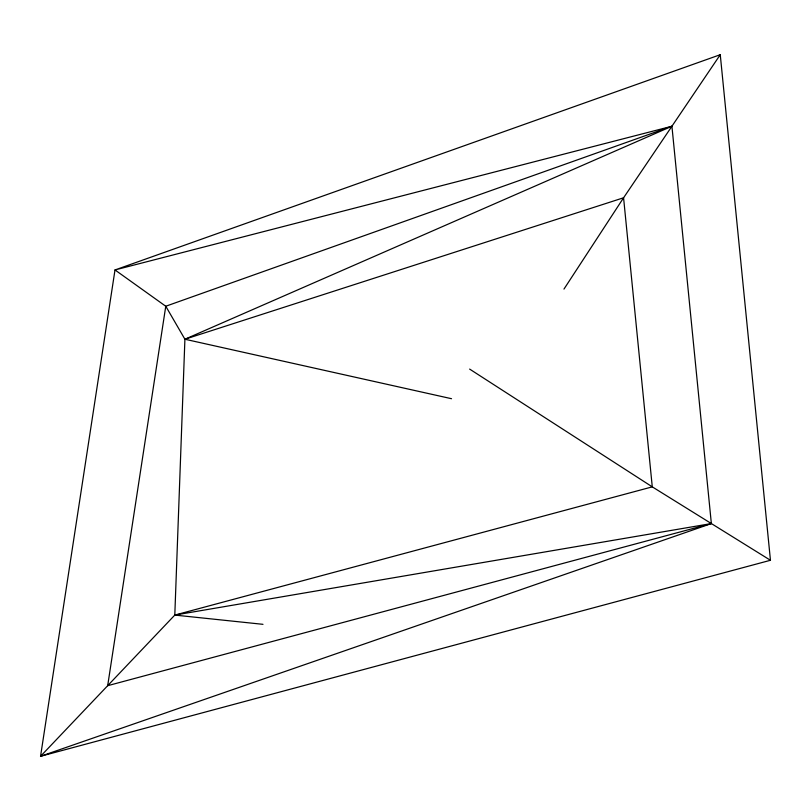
<?xml version="1.0" encoding="UTF-8"?>
<svg xmlns="http://www.w3.org/2000/svg" width="811" height="811" viewBox="0 0 811 811"><rect width="100%" height="100%" fill="white"/><g stroke="black" fill="none" stroke-linecap="round" stroke-linejoin="round"><path stroke-width="1.22" d="M262.987 624.328L174.801 615.083L184.908 339.231L165.768 306.244L115 269.951L40.55 756.298L770.45 560.279L720.259 54.702L115 269.951L671.924 126.242L711.359 523.571L40.55 756.298L174.801 615.083L652.277 486.853L770.45 560.279M563.969 289.091L623.578 197.783L720.259 54.702M451.534 398.708L184.908 339.231L671.924 126.242L165.768 306.244L107.681 685.69L711.359 523.571L174.801 615.083M184.908 339.231L623.578 197.783L652.277 486.853L469.63 369.086"/></g></svg>
